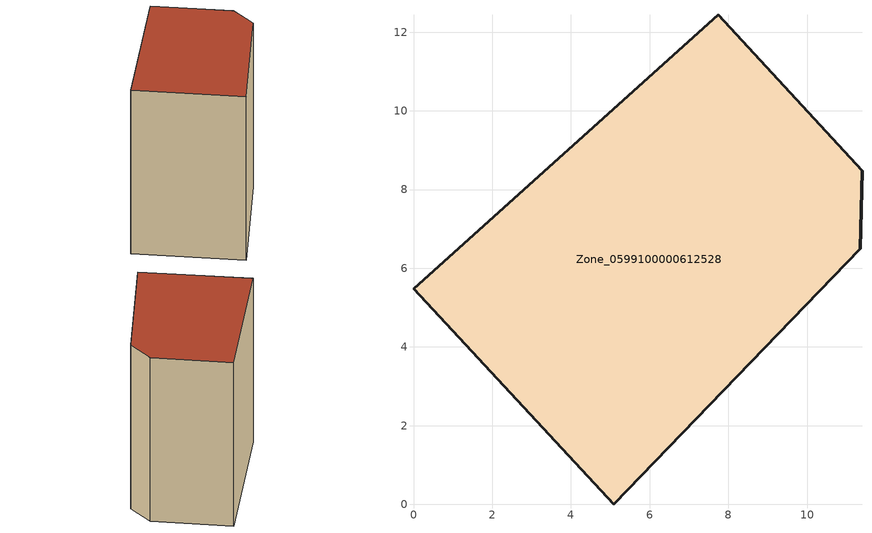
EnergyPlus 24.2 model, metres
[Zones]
Zone_0599100000612528
 floor ground (C_G): 0,5.47 7.75,12.45 11.4,8.47 11.36,6.5 5.08,0 z3.07
 wall outside (C_F): 7.75,12.45 0,5.47 5.08,0 11.36,6.5 11.4,8.47 7.75,12.45 z3.07:15.35
 roof outside (C_R): 11.4,8.47 7.75,12.45 0,5.47 5.08,0 11.36,6.5 z15.35
[BUILDING]
Pand.0599100000612528: North Axis=0; Terrain=City; Loads Convergence Tolerance Value=0.04; Temperature Convergence Tolerance Value=0.4; Solar Distribution=FullExterior; Maximum Number of Warmup Days=25; Minimum Number of Warmup Days=1
[Site:Location]
Rotterdam.The.Hague.AP_ZH_NLD Design_Conditions: Latitude=51.96; Longitude=4.45; Time Zone=1; Elevation=-4.5
[SITE:GROUNDTEMPERATURE:BUILDINGSURFACE]
18, 18, 18, 18, 18, 18, 18, 18, 18, 18, 18, 18
[MATERIAL] Thermal Absorptance=0.9; Solar Absorptance=0.7; Visible Absorptance=0.7
Name | Roughness | Thickness | Conductivity | Density | Specific Heat
G.TI.1946 | MediumSmooth | 0.15 | 1 | 540 | 1210
F.TI.1946 | Rough | 0.3 | 0.857143 | 1920 | 840
R.TI.1946 | MediumRough | 0.2 | 0.1 | 1500 | 1000
[CONSTRUCTION]
C_G: G.TI.1946
C_F: F.TI.1946
C_R: R.TI.1946
[ZONE]
Zone_0599100000612528: Type=1; Multiplier=1; Ceiling Height=Autocalculate; Volume=Autocalculate; Floor Area=autocalculate; Part of Total Floor Area=Yes
[ZONEINFILTRATION:DESIGNFLOWRATE]
Infil_Zone_0599100000612528: Zone or ZoneList or Space or SpaceList=Zone_0599100000612528; Schedule=AlwaysOn; Design Flow Rate Calculation Method=Flow/Area; Flow Rate per Floor Area=0.003; Constant Term Coefficient=1; Temperature Term Coefficient=0; Velocity Term Coefficient=0; Velocity Squared Term Coefficient=0
[HVACTEMPLATE:ZONE:IDEALLOADSAIRSYSTEM]
Zone_0599100000612528: Maximum Heating Supply Air Temperature=50; Minimum Cooling Supply Air Temperature=13; Maximum Heating Supply Air Humidity Ratio=0.0156; Minimum Cooling Supply Air Humidity Ratio=0.0077; Heating Limit=NoLimit; Cooling Limit=NoLimit; Dehumidification Control Type=ConstantSensibleHeatRatio; Cooling Sensible Heat Ratio=0.7; Dehumidification Setpoint=60; Humidification Control Type=None; Humidification Setpoint=30; Outdoor Air Method=None; Outdoor Air Flow Rate per Person=0.00944; Outdoor Air Flow Rate per Zone Floor Area=0; Outdoor Air Flow Rate per Zone=0; Demand Controlled Ventilation Type=None; Outdoor Air Economizer Type=NoEconomizer; Heat Recovery Type=None; Sensible Heat Recovery Effectiveness=0.7; Latent Heat Recovery Effectiveness=0.65
[ZONECONTROL:THERMOSTAT]
ThermostatControl_Zone_0599100000612528: Zone or ZoneList=Zone_0599100000612528; Control Type Schedule=DualSetpointControlType; Control 1=Thermostat_Zone_0599100000612528; Temperature Difference Between Cutout And Setpoint=0
[THERMOSTATSETPOINT:DUALSETPOINT]
Thermostat_Zone_0599100000612528: Heating Setpoint Temperature Schedule=HeatingSetpoint_Zone_0599100000612528; Cooling Setpoint Temperature Schedule=CoolingSetpoint_Zone_0599100000612528
[SCHEDULE:COMPACT]
HeatingSetpoint_Zone_0599100000612528: Through: 12/31, For: AllDays, Until: 24:00, 21
CoolingSetpoint_Zone_0599100000612528: Through: 12/31, For: AllDays, Until: 24:00, 24
DualSetpointControlType: Through: 12/31, For: AllDays, Until: 24:00, 4
AlwaysOn: Through: 12/31, For: AllDays, Until: 24:00, 1
